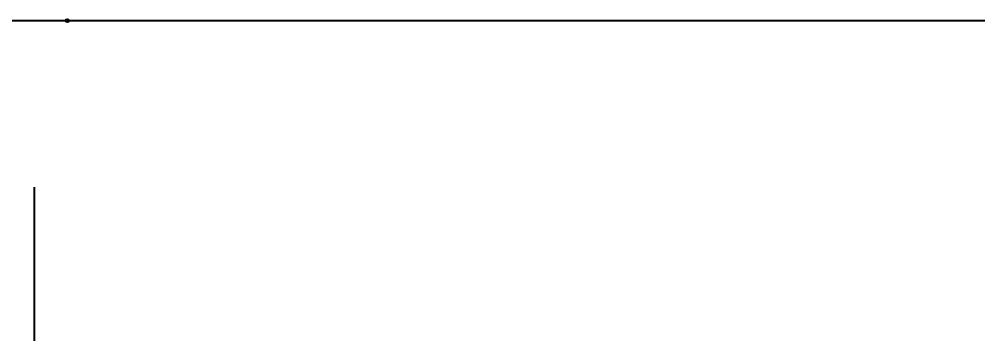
# Model space of a CAD drawing. Header units: millimetres. Extents: x 3495 to 4455, y 26793 to 27144.
# Drawn here: x 3710.02 to 3716.13, y 26986.74 to 26988.75 of the extents above; entities that cross this region are included whole.
import ezdxf

# ---------------------------------------------------------------- set-up
doc = ezdxf.new("R2010")
doc.units = ezdxf.units.MM
doc.styles.get("Standard").update_dxf_attribs({"font": ''})
doc.styles.get('Standard').set_extended_font_data('SimSun')
doc.dimstyles.new('副本 ISO-25-2bei', dxfattribs={"dimscale": 1.7, "dimtxt": 5, "dimasz": 5, "dimexe": 0.5, "dimexo": 0.625, "dimgap": 1, "dimtad": 1, "dimlfac": 0.0393, "dimdsep": 46, "dimtxsty": 'Standard', "dimcen": 2.5, "dimclrd": 1, "dimclre": 1, "dimclrt": 3, "dimadec": 0, "dimazin": 0, "dimtfac": 1, "dimtmove": 0, "dimatfit": 3, "dimfxl": 0, "dimarcsym": 0})

# ---------------------------------------------------------------- blocks, each defined once
blk = doc.blocks.new('*D0')
at = {"color": 1, "lineweight": -2, "transparency": 16777216}
for p, q in [((3710.1151, 26987.6774), (3710.1151, 26937.4474)), ((3812.073, 26987.6774), (3812.073, 26937.4474)), ((3718.6151, 26938.2974), (3803.573, 26938.2974))]:
    blk.add_line(p, q, dxfattribs=at)
at = {"color": 1, "transparency": 16777216}
for points in [[(3718.6151, 26939.714), (3718.6151, 26936.8807), (3710.1151, 26938.2974)], [(3803.573, 26939.714), (3803.573, 26936.8807), (3812.073, 26938.2974)]]:
    blk.add_solid(points, dxfattribs=at)
at = {"layer": 'Defpoints', "color": 0, "transparency": 16777216}
for p in [(3710.1151, 26988.7399), (3812.073, 26988.7399), (3812.073, 26938.2974)]:
    blk.add_point(p, dxfattribs=at)
at = {"color": 3, "transparency": 16777216, "insert": (3761.0941, 26944.2474), "char_height": 8.5, "attachment_point": 5, "bg_fill": 3, "box_fill_scale": 1.1, "bg_fill_color": 256, "bg_fill_true_color": 13158600, "bg_fill_transparency": 0}
blk.add_mtext('102', dxfattribs=at)

msp = doc.modelspace()

# ---------------------------------------------------------------- linework, layer by layer
msp.add_open_spline([(3732.5184, 26988.7399), (3732.5184, 26988.7399), (3688.1326, 26988.7399), (3688.1326, 26988.7399)], degree=3)
msp.add_open_spline([(3710.3351, 26988.7399), (3710.3351, 26988.7457), (3710.3309, 26988.7499), (3710.3251, 26988.7499), (3710.3251, 26988.7499), (3710.3201, 26988.7499), (3710.3151, 26988.7457), (3710.3151, 26988.7399), (3710.3151, 26988.7399), (3710.3151, 26988.7341), (3710.3201, 26988.73), (3710.3251, 26988.73), (3710.3251, 26988.73), (3710.3309, 26988.73), (3710.3351, 26988.7341), (3710.3351, 26988.7399)], degree=3, knots=[0, 0, 0, 0, 0.25, 0.25, 0.25, 0.25, 0.5, 0.5, 0.5, 0.5, 0.75, 0.75, 0.75, 0.75, 1, 1, 1, 1])

# ---------------------------------------------------------------- next in the draw order: dimensions: what is measured, and where the dimension line sits
dim = msp.add_linear_dim(base=(3812.073, 26938.2974), p1=(3710.1151, 26988.7399), p2=(3812.073, 26988.7399), dimstyle='副本 ISO-25-2bei', override={"dimdec": 1, "dimlfac": 1, "dimtfill": 1})
dim.commit()
dim.dimension.update_dxf_attribs({"geometry": '*D0', "text_midpoint": (3761.0941, 26944.2474)})

doc.saveas('drawing.dxf')
